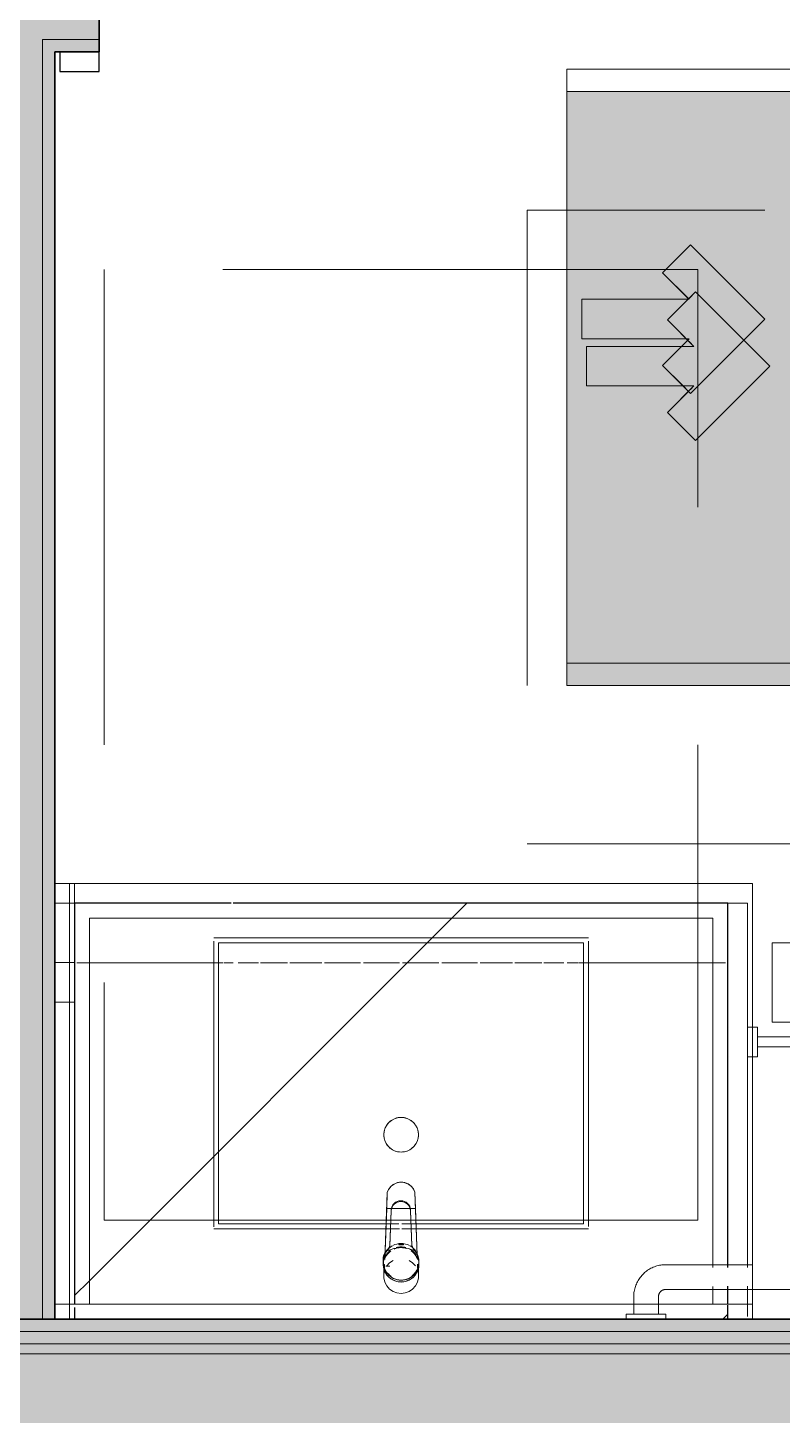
# Model space of a CAD drawing. Header units: inches. Extents: x 6 to 8416, y -388 to 6104.
# Drawn here: x 5293.6 to 5331.7, y 1502.6 to 1573 of the extents above; entities that cross this region are included whole.
import ezdxf

# ---------------------------------------------------------------- set-up
doc = ezdxf.new("R2010")
doc.units = ezdxf.units.IN
doc.header["$MEASUREMENT"] = 0
for name, pattern in [('Dash 1_16_', [48, 24, -24]), ('Hidden 1_16_', [36, 24, -12]), ('Hidden 3_16_', [13.5, 9, -4.5])]:
    doc.linetypes.add(name, pattern=pattern)
for name, color, linetype, lineweight in [('A-DOOR', 31, 'Continuous', 18), ('A-DOOR-FRAM', 31, 'Continuous', 25), ('A-GENM', 13, 'Continuous', 18), ('A-ROOM', 32, 'Continuous', 13), ('A-WALL', 113, 'Continuous', 25), ('A-WALL-PATT', 111, 'Continuous', 35), ('I-WALL', 2, 'Continuous', 25), ('P-SANR-FIXT', 6, 'Continuous', 18), ('Q-CASE', 31, 'Continuous', 18), ('Q-SPCQ', 91, 'Continuous', 18)]:
    doc.layers.add(name, color=color, linetype=linetype, lineweight=lineweight)
pattern_1 = [(45, (-1182.887, -1507.81), (-16.97056, 16.97056), [])]

# ---------------------------------------------------------------- blocks, each defined once
blk = doc.blocks.new('Unit-Single-Flush-ICC ADA-AM - 36_ x 84_-NR _U-BA _ BATH_-V232-LEVEL 3 - PLAN Copy 1 Copy 1')
at = {"layer": 'A-DOOR-FRAM'}
for p, q in [((-18, -2.375), (-20, -2.375)), ((-20, -2.375), (-20, -3.375)), ((-18, -3.375), (-18, -2.375)), ((-20, -3.375), (-18, -3.375))]:
    blk.add_line(p, q, dxfattribs=at)
at = {"layer": 'A-DOOR-FRAM', "lineweight": 18}
for p, q in [((-20, -3.375), (-20, -2.375)), ((-18, -2.375), (-20, -2.375)), ((-18, -3.375), (-18, -2.375)), ((-20, -3.375), (-18, -3.375))]:
    blk.add_line(p, q, dxfattribs=at)
blk = doc.blocks.new('PL BA Toilet-Unit-Two Piece-ICC ADA-AM - ICC Type B_ Side Approach_ Swing Up Bar-V287-LEVEL 3 - PLAN Copy 1 Copy 1')
at = {"layer": 'A-GENM', "linetype": 'Hidden 1_16_', "lineweight": 9}
for p, q in [((33, -24), (48, -24)), ((48, -56), (48, -24)), ((39.75, -46.75), (36, -50.5)), ((37.063, -49.437), (39.75, -46.75)), ((41.164, -48.164), (39.75, -46.75)), ((39.852, -46.852), (40.125, -47.125)), ((40.125, -47.125), (41.164, -48.164)), ((39.828, -49.5), (41.164, -48.164)), ((41.164, -48.164), (40.203, -49.125)), ((40.203, -49.125), (39.891, -49.437)), ((36, -50.5), (37.063, -49.437)), ((45.25, -49.5), (39.828, -49.5)), ((39.953, -49.5), (45.25, -49.5)), ((45.25, -51.5), (45.25, -49.5)), ((45.25, -49.5), (45.25, -51.5)), ((36, -50.5), (39.75, -54.25)), ((39.75, -54.25), (36, -50.5)), ((41.164, -52.836), (39.828, -51.5)), ((39.828, -51.5), (45.25, -51.5)), ((39.852, -51.523), (41.164, -52.836)), ((45.25, -51.5), (39.875, -51.5)), ((39.75, -54.25), (41.164, -52.836)), ((41.164, -52.836), (39.75, -54.25)), ((0, -56), (48, -56))]:
    blk.add_line(p, q, dxfattribs=at)
blk = doc.blocks.new('GM Clearance-Rect-AM - 30_ x 48_  - A117 2017 Existing _ Type B _ A117 2009 _ CBC-V288-LEVEL 3 - PLAN Copy 1 Copy 1')
at = {"layer": 'A-GENM', "linetype": 'Hidden 1_16_', "lineweight": 9, "transparency": 33554560}
h = blk.add_hatch(color=256, dxfattribs=at)
h.paths.add_polyline_path([(-15, 2.824), (-15, 0), (7.703, 0.176), (3.217, 1.272), (-2.424, 2.235), (-8.061, 2.769), (-13.272, 2.899), (-15, 2.833)])
h.paths.add_polyline_path([(-15, 3.933), (-15, 3.833), (-10.23, 3.852), (-4.877, 3.521), (0.961, 2.722), (6.525, 1.493), (11.113, 0.219), (12.003, 0), (15, 0.051), (14.838, 8.367), (14.5, 8.367), (14.5, 8.8), (14.812, 8.8), (14.812, 32.367), (14.5, 32.367), (14.5, 32.8), (15, 32.8), (15, 48), (-15, 47.982), (-15, 7.505)])
at = {"layer": 'A-GENM', "linetype": 'Hidden 1_16_', "lineweight": 9}
for p, q in [((15, 48), (-15, 48)), ((-15, 48), (-15, 3.812)), ((15, 48), (-15, 48)), ((-15, 48), (-15, 3.812)), ((-15, 3.812), (-15, 48)), ((-15, 48), (15, 48)), ((15, 32.8), (15, 48)), ((15, 32.8), (15, 48)), ((15, 48), (15, 32.8))]:
    blk.add_line(p, q, dxfattribs=at)
blk = doc.blocks.new('GM BA Vanity-Single - Lav Cab _ Apron-ICC ADA-AM - 33_ Sink Cab_End Panel - Forward-V289-LEVEL 3 - PLAN Copy 1 Copy 1')
at = {"layer": 'A-GENM'}
for p, q in [((0.75, 22), (0, 22)), ((0, 22), (0, 16)), ((0, 16), (0, 22)), ((0, 22), (0.75, 22)), ((0.75, 22), (0, 22)), ((0, 22), (0, 16)), ((0, 16), (0, 22)), ((0, 22), (0.75, 22)), ((0.75, 16), (0.75, 22)), ((0.75, 22), (0.75, 16)), ((1, 22), (0.75, 22)), ((0.75, 22), (1, 22)), ((35.25, 22), (1, 22)), ((1, 22), (35.25, 22)), ((35.25, 0.75), (35.25, 22)), ((35.25, 22), (35.25, 2.601)), ((8.281, 4.813), (8.281, 19)), ((8.281, 19), (26.719, 19)), ((26.719, 19), (8.281, 19)), ((8.281, 19), (8.281, 4.813)), ((26.719, 19), (26.719, 4.813)), ((26.719, 4.813), (26.719, 19)), ((0, 16), (0, 0)), ((0, 0.75), (0, 16)), ((0, 16), (0, 0.75)), ((0, 0.75), (0, 16)), ((0.75, 0), (0.75, 16)), ((0.75, 16), (0.75, 0.75)), ((16.746, 4.813), (8.281, 4.813)), ((8.281, 4.813), (16.746, 4.813)), ((16.975, 4.813), (16.746, 4.813)), ((16.746, 4.813), (16.975, 4.813)), ((17.386, 4.813), (16.975, 4.813)), ((16.975, 4.813), (17.386, 4.813)), ((17.999, 4.813), (17.531, 4.813)), ((17.531, 4.813), (17.999, 4.813)), ((18.254, 4.813), (17.999, 4.813)), ((17.999, 4.813), (18.254, 4.813)), ((26.719, 4.813), (18.254, 4.813)), ((18.254, 4.813), (26.719, 4.813)), ((35.25, 1.66), (35.25, 0.75)), ((0, 0), (0, 0.75)), ((35.25, 0.75), (0, 0.75)), ((0, 0.75), (0, 0)), ((0, 0), (0, 0.75)), ((0, 0.75), (0.75, 0.75)), ((0, 0.75), (0, 0)), ((0, 0), (0, 0.75)), ((0.75, 0.75), (0.75, 0)), ((0.75, 0.75), (35.25, 0.75)), ((35.25, 0), (35.25, 0.75)), ((35.25, 0.75), (35.25, 0)), ((35.25, 0), (35.25, 0.75)), ((35.25, 0.75), (35.25, 0)), ((0.75, 0), (0, 0)), ((35.25, 0), (0.75, 0))]:
    blk.add_line(p, q, dxfattribs=at)
blk = doc.blocks.new('GM Outlet Zone-AM - GM Outlet Zone-AM-V291-LEVEL 3 - PLAN Copy 1 Copy 1')
at = {"layer": 'A-GENM', "linetype": 'Dash 1_16_', "lineweight": 9}
for p, q in [((-3, 1), (3, 1)), ((3, 1), (-3, 1)), ((-3, 0.75), (-3, 1)), ((-3, 1), (-3, 0)), ((-3, 0), (-3, 0.75)), ((3, 1), (3, 0.75)), ((3, 1), (3, 0)), ((3, 0.75), (3, 0)), ((-3, 0), (3, 0)), ((3, 0), (-3, 0))]:
    blk.add_line(p, q, dxfattribs=at)
blk = doc.blocks.new('z Nested-Clearance-Shower-AM - Tub_Shower - ICC Type B - Option A_ Forward-V294-LEVEL 3 - PLAN Copy 1 Copy 1')
at = {"layer": 'A-GENM', "linetype": 'Hidden 1_16_', "lineweight": 9}
for p, q in [((30, 48), (0, 48)), ((0, 48), (0, 0)), ((30, 0), (30, 48)), ((16, 47), (14, 47)), ((14, 47), (14, 41.578)), ((14, 42.125), (14, 47)), ((14, 47), (16, 47)), ((16, 41.578), (16, 47)), ((16, 47), (16, 42.203)), ((12.664, 42.914), (11.25, 41.5)), ((11.25, 41.5), (12.664, 42.914)), ((14, 41.578), (12.664, 42.914)), ((12.664, 42.914), (13.727, 41.852)), ((17.336, 42.914), (16, 41.578)), ((16.448, 42.026), (17.336, 42.914)), ((18.75, 41.5), (17.336, 42.914)), ((17.336, 42.914), (18.375, 41.875)), ((13.823, 41.756), (14, 41.578)), ((14, 41.578), (14, 42.125)), ((16, 42.203), (16, 41.578)), ((16, 41.578), (16.246, 41.825)), ((18.423, 41.827), (18.75, 41.5)), ((11.25, 41.5), (15, 37.75)), ((15, 37.75), (11.25, 41.5)), ((15, 37.75), (18.75, 41.5)), ((18.75, 41.5), (16.313, 39.063)), ((16.313, 39.063), (15, 37.75))]:
    blk.add_line(p, q, dxfattribs=at)
blk = doc.blocks.new('z Nested-Toilet Grab Bars - z Nested-Toilet Grab Bars-V296-LEVEL 3 - PLAN Copy 1 Copy 1')
at = {"layer": 'A-GENM', "linetype": 'Dash 1_16_', "lineweight": 9}
for p, q in [((-42.252, 2.16), (-42.293, 2.109)), ((-42.21, 2.21), (-42.252, 2.16)), ((-42.166, 2.257), (-42.21, 2.21)), ((-42.119, 2.303), (-42.166, 2.257)), ((-42.072, 2.347), (-42.119, 2.303)), ((-42.022, 2.389), (-42.072, 2.347)), ((-41.97, 2.428), (-42.022, 2.389)), ((-41.918, 2.466), (-41.97, 2.428)), ((-41.863, 2.502), (-41.918, 2.466)), ((-41.807, 2.535), (-41.863, 2.502)), ((-41.75, 2.566), (-41.807, 2.535)), ((-41.692, 2.595), (-41.75, 2.566)), ((-41.633, 2.622), (-41.692, 2.595)), ((-41.572, 2.646), (-41.633, 2.622)), ((-41.511, 2.668), (-41.572, 2.646)), ((-41.449, 2.687), (-41.511, 2.668)), ((-41.386, 2.703), (-41.449, 2.687)), ((-41.323, 2.718), (-41.386, 2.703)), ((-41.259, 2.729), (-41.323, 2.718)), ((-41.195, 2.738), (-41.259, 2.729)), ((-41.13, 2.745), (-41.195, 2.738)), ((-41.065, 2.749), (-41.13, 2.745)), ((-41, 2.75), (-41.065, 2.749)), ((-36.625, 2.75), (-41, 2.75)), ((-7, 2.75), (-36.625, 2.75)), ((-42.589, 1.465), (-42.601, 1.401)), ((-42.574, 1.528), (-42.589, 1.465)), ((-42.557, 1.591), (-42.574, 1.528)), ((-42.537, 1.653), (-42.557, 1.591)), ((-42.515, 1.714), (-42.537, 1.653)), ((-42.49, 1.774), (-42.515, 1.714)), ((-42.463, 1.833), (-42.49, 1.774)), ((-42.433, 1.891), (-42.463, 1.833)), ((-42.401, 1.948), (-42.433, 1.891)), ((-42.367, 2.003), (-42.401, 1.948)), ((-42.331, 2.057), (-42.367, 2.003)), ((-42.293, 2.109), (-42.331, 2.057)), ((-41.25, 1.404), (-41.239, 1.414)), ((-41.239, 1.414), (-41.227, 1.423)), ((-41.227, 1.423), (-41.215, 1.432)), ((-41.215, 1.432), (-41.203, 1.441)), ((-41.203, 1.441), (-41.19, 1.448)), ((-41.19, 1.448), (-41.177, 1.456)), ((-41.177, 1.456), (-41.163, 1.463)), ((-41.163, 1.463), (-41.15, 1.469)), ((-41.15, 1.469), (-41.136, 1.475)), ((-41.136, 1.475), (-41.122, 1.48)), ((-41.122, 1.48), (-41.108, 1.484)), ((-41.108, 1.484), (-41.093, 1.488)), ((-41.093, 1.488), (-41.078, 1.492)), ((-41.078, 1.492), (-41.064, 1.495)), ((-41.064, 1.495), (-41.049, 1.497)), ((-41.049, 1.497), (-41.034, 1.498)), ((-41.034, 1.498), (-41.019, 1.5)), ((-41.019, 1.5), (-41.004, 1.5)), ((-41.004, 1.5), (-41, 1.5)), ((-41, 1.5), (-36.625, 1.5)), ((-36.625, 1.5), (-7, 1.5)), ((-42.623, 1.208), (-42.625, 1.143)), ((-42.625, 1.143), (-42.625, 1.125)), ((-42.625, 1.125), (-42.625, 0.75)), ((-42.625, 0.75), (-42.625, 0.25)), ((-42.618, 1.272), (-42.623, 1.208)), ((-42.611, 1.337), (-42.618, 1.272)), ((-42.601, 1.401), (-42.611, 1.337)), ((-41.375, 1.14), (-41.374, 1.155)), ((-41.375, 1.125), (-41.375, 1.14)), ((-41.375, 0.75), (-41.375, 1.125)), ((-41.375, 0.25), (-41.375, 0.75)), ((-41.374, 1.155), (-41.372, 1.17)), ((-41.372, 1.17), (-41.37, 1.185)), ((-41.37, 1.185), (-41.368, 1.2)), ((-41.368, 1.2), (-41.364, 1.214)), ((-41.364, 1.214), (-41.36, 1.229)), ((-41.36, 1.229), (-41.356, 1.243)), ((-41.356, 1.243), (-41.351, 1.257)), ((-41.351, 1.257), (-41.345, 1.271)), ((-41.345, 1.271), (-41.339, 1.285)), ((-41.339, 1.285), (-41.333, 1.298)), ((-41.333, 1.298), (-41.325, 1.311)), ((-41.325, 1.311), (-41.318, 1.324)), ((-41.318, 1.324), (-41.31, 1.337)), ((-41.31, 1.337), (-41.301, 1.349)), ((-41.301, 1.349), (-41.292, 1.361)), ((-41.292, 1.361), (-41.282, 1.372)), ((-41.282, 1.372), (-41.272, 1.383)), ((-41.272, 1.383), (-41.261, 1.394)), ((-41.261, 1.394), (-41.25, 1.404)), ((-43, 0.25), (-43, 0)), ((-42.901, 0.25), (-43, 0.25)), ((-41, 0.25), (-43, 0.25)), ((-42.623, 0.25), (-42.901, 0.25)), ((-42.625, 0.25), (-41.375, 0.25)), ((-42.625, 0.25), (-42.563, 0.25)), ((-42.223, 0.25), (-42.623, 0.25)), ((-42.563, 0.25), (-42.139, 0.25)), ((-41.099, 0.25), (-42.223, 0.25)), ((-42.139, 0.25), (-41.861, 0.25)), ((-41.861, 0.25), (-41.437, 0.25)), ((-41.437, 0.25), (-41.375, 0.25)), ((-41, 0.25), (-41.099, 0.25)), ((-41, 0), (-41, 0.25)), ((-42.901, 0), (-42.623, 0)), ((-42.901, 0), (-41.099, 0)), ((-42.623, 0), (-42.223, 0)), ((-42.223, 0), (-41.777, 0)), ((-41.777, 0), (-41.377, 0)), ((-41.377, 0), (-41.099, 0))]:
    blk.add_line(p, q, dxfattribs=at)
blk = doc.blocks.new('z Nested-Lav Basin-Rectangular - Rectangular-V311-LEVEL 3 - PLAN Copy 1 Copy 1')
at = {"layer": 'P-SANR-FIXT', "lineweight": 9}
for p, q in [((-9.469, 7.301), (9.469, 7.301)), ((-9.231, 7.301), (-9.469, 7.301)), ((-9.469, 7.141), (-9.469, -7.282)), ((-8.531, 7.301), (-9.231, 7.301)), ((-9.219, -7.137), (-9.219, 7.051)), ((-9.219, 7.051), (9.219, 7.051)), ((-9.219, 7.051), (-8.988, 7.051)), ((-8.988, 7.051), (-8.306, 7.051)), ((-7.403, 7.301), (-8.531, 7.301)), ((-8.306, 7.051), (-7.208, 7.051)), ((-5.904, 7.301), (-7.403, 7.301)), ((-7.208, 7.051), (-5.748, 7.051)), ((-4.108, 7.301), (-5.904, 7.301)), ((-5.748, 7.051), (-4, 7.051)), ((-2.107, 7.301), (-4.108, 7.301)), ((-4, 7.051), (-2.051, 7.051)), ((0, 7.301), (-2.107, 7.301)), ((-2.051, 7.051), (0, 7.051)), ((2.107, 7.301), (0, 7.301)), ((0, 7.051), (2.051, 7.051)), ((2.051, 7.051), (4, 7.051)), ((4.108, 7.301), (2.107, 7.301)), ((4, 7.051), (5.748, 7.051)), ((5.904, 7.301), (4.108, 7.301)), ((5.748, 7.051), (7.208, 7.051)), ((7.403, 7.301), (5.904, 7.301)), ((7.208, 7.051), (8.306, 7.051)), ((8.531, 7.301), (7.403, 7.301)), ((8.306, 7.051), (8.988, 7.051)), ((9.231, 7.301), (8.531, 7.301)), ((8.988, 7.051), (9.219, 7.051)), ((9.219, 7.051), (9.219, -7.137)), ((9.469, 7.301), (9.231, 7.301)), ((9.469, -7.278), (9.469, 7.139)), ((-9.469, -7.387), (-9.231, -7.387)), ((-0.764, -7.387), (-9.469, -7.387)), ((-9.231, -7.387), (-8.531, -7.387)), ((-0.754, -7.137), (-9.219, -7.137)), ((-8.988, -7.137), (-9.219, -7.137)), ((-8.306, -7.137), (-8.988, -7.137)), ((-8.531, -7.387), (-7.403, -7.387)), ((-7.208, -7.137), (-8.306, -7.137)), ((-7.403, -7.387), (-5.904, -7.387)), ((-5.748, -7.137), (-7.208, -7.137)), ((-5.904, -7.387), (-4.108, -7.387)), ((-4, -7.137), (-5.748, -7.137)), ((-4.108, -7.387), (-2.107, -7.387)), ((-2.051, -7.137), (-4, -7.137)), ((-2.107, -7.387), (-0.768, -7.387)), ((-0.759, -7.137), (-2.051, -7.137)), ((-0.768, -7.387), (-0.537, -7.387)), ((-0.534, -7.387), (-0.764, -7.387)), ((-0.528, -7.137), (-0.759, -7.137)), ((-0.525, -7.137), (-0.754, -7.137)), ((-0.537, -7.387), (-0.073, -7.387)), ((-0.073, -7.387), (-0.534, -7.387)), ((-0.114, -7.137), (-0.528, -7.137)), ((-0.114, -7.137), (-0.525, -7.137)), ((0.499, -7.137), (0.031, -7.137)), ((0.501, -7.137), (0.031, -7.137)), ((0.032, -7.387), (0.51, -7.387)), ((0.508, -7.387), (0.032, -7.387)), ((0.754, -7.137), (0.499, -7.137)), ((0.759, -7.137), (0.501, -7.137)), ((0.764, -7.387), (0.508, -7.387)), ((0.51, -7.387), (0.768, -7.387)), ((9.219, -7.137), (0.754, -7.137)), ((2.051, -7.137), (0.759, -7.137)), ((9.469, -7.387), (0.764, -7.387)), ((0.768, -7.387), (2.107, -7.387)), ((4, -7.137), (2.051, -7.137)), ((2.107, -7.387), (4.108, -7.387)), ((5.748, -7.137), (4, -7.137)), ((4.108, -7.387), (5.904, -7.387)), ((7.208, -7.137), (5.748, -7.137)), ((5.904, -7.387), (7.403, -7.387)), ((8.306, -7.137), (7.208, -7.137)), ((7.403, -7.387), (8.531, -7.387)), ((8.988, -7.137), (8.306, -7.137)), ((8.531, -7.387), (9.231, -7.387)), ((9.219, -7.137), (8.988, -7.137)), ((9.231, -7.387), (9.469, -7.387))]:
    blk.add_line(p, q, dxfattribs=at)
at = {"layer": 'P-SANR-FIXT'}
blk.add_circle((0, -2.637), 0.875, dxfattribs=at)
at = {"layer": 'P-SANR-FIXT', "lineweight": 9}
for points in [[(-0.875, -2.637), (-0.875, -2.535), (-0.839, -2.331), (-0.684, -2.062), (-0.447, -1.863), (-0.155, -1.757), (0.155, -1.757), (0.447, -1.863), (0.684, -2.063), (0.839, -2.331), (0.875, -2.535), (0.875, -2.637)], [(-0.67, -2.074), (-0.736, -2.152), (-0.787, -2.242), (-0.822, -2.337)], [(-0.438, -1.879), (-0.526, -1.93), (-0.605, -1.996), (-0.67, -2.074)], [(-0.152, -1.775), (-0.252, -1.793), (-0.349, -1.828), (-0.438, -1.879)], [(0.152, -1.775), (0.052, -1.757), (-0.052, -1.757), (-0.152, -1.775)], [(0.438, -1.879), (0.349, -1.828), (0.252, -1.793), (0.152, -1.775)], [(0.67, -2.074), (0.605, -1.996), (0.526, -1.93), (0.438, -1.879)], [(0.822, -2.337), (0.787, -2.242), (0.736, -2.152), (0.67, -2.074)], [(-0.822, -2.337), (-0.857, -2.433), (-0.875, -2.535), (-0.875, -2.637)], [(-0.875, -2.637), (-0.875, -2.738), (-0.857, -2.84), (-0.822, -2.936)], [(0.875, -2.637), (0.875, -2.738), (0.839, -2.942), (0.684, -3.21), (0.447, -3.41), (0.155, -3.516), (-0.155, -3.516), (-0.447, -3.41), (-0.684, -3.211), (-0.839, -2.942), (-0.875, -2.738), (-0.875, -2.637)], [(0.875, -2.637), (0.875, -2.535), (0.857, -2.433), (0.822, -2.337)], [(0.822, -2.936), (0.857, -2.84), (0.875, -2.738), (0.875, -2.637)], [(-0.822, -2.936), (-0.787, -3.032), (-0.736, -3.121), (-0.67, -3.199)], [(-0.67, -3.199), (-0.605, -3.277), (-0.526, -3.343), (-0.438, -3.394)], [(-0.438, -3.394), (-0.349, -3.445), (-0.252, -3.481), (-0.152, -3.498)], [(-0.152, -3.498), (-0.052, -3.516), (0.052, -3.516), (0.152, -3.498)], [(0.152, -3.498), (0.252, -3.481), (0.349, -3.445), (0.438, -3.394)], [(0.438, -3.394), (0.526, -3.343), (0.605, -3.277), (0.67, -3.199)], [(0.67, -3.199), (0.736, -3.121), (0.787, -3.031), (0.822, -2.936)]]:
    blk.add_open_spline(points, degree=3, dxfattribs=at)
blk = doc.blocks.new('z Nested-Faucet-BA-Sngl Handle - Faucet-V312-LEVEL 3 - PLAN Copy 1 Copy 1')
at = {"layer": 'P-SANR-FIXT'}
for p, q in [((-0.63, 2.738), (-0.53, 2.874)), ((0.527, 2.879), (0.628, 2.745)), ((-0.697, 2.584), (-0.82, -0.808)), ((-0.727, 1.767), (-0.697, 2.584)), ((-0.697, 2.584), (-0.63, 2.738)), ((0.628, 2.745), (0.697, 2.591)), ((0.812, -0.587), (0.697, 2.591)), ((0.697, 2.591), (0.727, 1.767)), ((-0.82, -0.808), (-0.727, 1.767)), ((0.727, 1.767), (-0.727, 1.767)), ((-0.5, 1.664), (-0.567, -0.126)), ((-0.567, -0.085), (-0.502, 1.664)), ((0.538, -0.119), (0.476, 1.663)), ((0.477, 1.663), (0.538, -0.078)), ((0.727, 1.767), (0.812, -0.587)), ((-0.567, -0.126), (-0.567, -0.085)), ((-0.118, -0.019), (-0.118, -0.06)), ((-0.102, -0.019), (-0.118, -0.019)), ((-0.114, -0.019), (-0.118, -0.019)), ((-0.084, -0.019), (-0.114, -0.019)), ((-0.031, -0.019), (-0.102, -0.019)), ((-0.031, -0.019), (-0.084, -0.019)), ((0, -0.019), (-0.031, -0.019)), ((0.031, -0.019), (-0.031, -0.019)), ((0.059, -0.019), (0, -0.019)), ((0.084, -0.019), (0.031, -0.019)), ((0.084, -0.019), (0.059, -0.019)), ((0.114, -0.019), (0.084, -0.019)), ((0.114, -0.019), (0.084, -0.019)), ((0.118, -0.019), (0.114, -0.019)), ((0.118, -0.019), (0.114, -0.019)), ((0.118, -0.06), (0.118, -0.019)), ((0.538, -0.119), (0.538, -0.078)), ((0.608, -0.267), (0.608, -0.226)), ((-0.913, -0.806), (-0.913, -0.847)), ((-0.904, -0.911), (-0.904, -1.059)), ((-0.901, -0.993), (-0.904, -1.059)), ((-0.904, -1.059), (-0.892, -1.197)), ((-0.878, -1.072), (-0.878, -1.628)), ((-0.837, -1.058), (-0.837, -1.146)), ((-0.829, -1.058), (-0.837, -1.058)), ((-0.837, -1.058), (-0.829, -1.058)), ((-0.837, -1.146), (-0.837, -1.3)), ((-0.57, -1.146), (-0.772, -1.146)), ((0.582, -0.966), (0.408, -0.845)), ((0.723, -1.126), (0.582, -0.966)), ((0.835, -1.214), (0.828, -1.029)), ((0.832, -1.146), (0.836, -1.232)), ((0.85, -1.232), (0.836, -1.232)), ((0.836, -1.232), (0.85, -1.232)), ((0.85, -1.3), (0.85, -1.232)), ((0.85, -1.232), (0.85, -1.3)), ((0.878, -1.628), (0.878, -1.072)), ((0.89, -0.966), (0.89, -0.926)), ((0.892, -1.197), (0.904, -1.059)), ((0.904, -1.059), (0.901, -0.993)), ((0.904, -1.059), (0.904, -0.911)), ((-0.73, -1.571), (-0.586, -1.721))]:
    blk.add_line(p, q, dxfattribs=at)
at = {"layer": 'P-SANR-FIXT', "flags": 128}
for points in [[(0.697, 2.591), (0.62, 2.76), (0.503, 2.903), (0.353, 3.013), (0.181, 3.081), (-0.003, 3.103), (-0.187, 3.079), (-0.358, 3.009), (-0.506, 2.898), (-0.622, 2.753), (-0.697, 2.584)], [(-0.53, 2.874), (-0.401, 2.982), (-0.251, 3.059), (-0.087, 3.098), (0.081, 3.099), (0.246, 3.061), (0.397, 2.987), (0.527, 2.879)], [(0, -1.844), (-0.217, -1.816), (-0.421, -1.736), (-0.601, -1.607), (-0.745, -1.438), (-0.846, -1.238), (-0.898, -1.019), (-0.897, -0.793), (-0.843, -0.574), (-0.74, -0.375)], [(-0.74, -0.375), (-0.375, -0.243), (0, -0.193)], [(0, -0.193), (0.38, -0.244), (0.74, -0.375)], [(0.74, -0.375), (0.843, -0.574), (0.897, -0.793), (0.898, -1.019), (0.846, -1.238), (0.745, -1.438), (0.601, -1.607), (0.421, -1.736), (0.217, -1.816), (0, -1.844)], [(-0.892, -1.197), (-0.834, -1.393), (-0.73, -1.571)], [(-0.83, -1.338), (-0.872, -1.522), (-0.872, -1.735), (-0.821, -1.942), (-0.723, -2.131), (-0.582, -2.291), (-0.408, -2.412), (-0.21, -2.488), (0, -2.513)], [(-0.408, -0.845), (-0.582, -0.966), (-0.723, -1.126)], [(0, -1.929), (0.211, -1.905), (0.41, -1.834), (0.586, -1.721), (0.73, -1.571), (0.834, -1.393), (0.892, -1.197)], [(0, -2.513), (0.21, -2.488), (0.408, -2.412), (0.582, -2.291), (0.723, -2.131), (0.821, -1.942), (0.872, -1.735), (0.872, -1.522), (0.83, -1.338)], [(-0.586, -1.721), (-0.41, -1.834), (-0.211, -1.905), (0, -1.929)]]:
    blk.add_lwpolyline(points, dxfattribs=at)
at = {"layer": 'P-SANR-FIXT'}
for centre, major_axis, ratio, start_param, end_param in [((-0.012, 1.687), (0.488, 0), 0.981627, 0.034194, 3.105026), ((-0.012, 1.647), (0.488, 0), 0.981627, 0.034194, 3.105026), ((0, -0.89), (0.904, 0), 0.992546, 1.570796, 2.050618), ((0, -0.89), (0.904, 0), 0.992546, 1.090975, 1.570796), ((-0.322, -0.785), (0.591, 0), 0.981627, 2.568497, 3.104199), ((-0.322, -0.826), (0.591, 0), 0.981627, 2.568497, 3.104199), ((0, -1.061), (0.904, 0), 0.992546, 2.567292, 3.065539), ((0.566, -1.388), (1.648, 0), 0.981627, 2.4228, 2.568497), ((0.566, -1.348), (1.648, 0), 0.981627, 2.495649, 2.568497), ((0, -1.072), (0.878, 0), 0.992546, 2.207473, 2.732128), ((0, -1.072), (0.878, 0), 0.992546, 2.207473, 2.732128), ((0.566, -1.348), (1.648, 0), 0.981627, 2.4228, 2.495649), ((0, -1.061), (0.904, 0), 0.992546, 2.222877, 2.532851), ((0, -0.89), (0.904, 0), 0.992546, 2.103114, 2.530439), ((-1.05, 0.04), (0.5, 0), 0.981627, 5.564393, 6.024593), ((-1.05, 0), (0.5, 0), 0.981627, 5.564393, 5.880213), ((-1.05, 0), (0.5, 0), 0.981627, 5.880213, 6.024593), ((0, -1.072), (0.878, 0), 0.992546, 1.580388, 1.97866), ((0, -1.072), (0.878, 0), 0.992546, 1.580388, 1.97866), ((0, -1.061), (-0.904, 0), 0.992546, 4.712389, 4.982668), ((0, -1.061), (0.904, 0), 0.992546, 1.297215, 1.570796), ((0, -1.072), (0.878, 0), 0.992546, 1.261267, 1.561205), ((0, -1.072), (0.878, 0), 0.992546, 1.261267, 1.561205), ((0, -1.061), (0.904, 0), 0.992546, 0.574301, 1.072549), ((0, -0.89), (0.904, 0), 0.992546, 0.611154, 1.048209), ((0, -1.072), (0.878, 0), 0.992546, 0.314159, 0.942478), ((0, -1.072), (0.878, 0), 0.992546, 0.314159, 0.942478), ((1.193, 0.131), (0.689, 0), 0.981627, 3.457004, 3.698846), ((1.193, 0.091), (0.689, 0), 0.981627, 3.457004, 3.574523), ((1.193, 0.091), (0.689, 0), 0.981627, 3.574523, 3.698846), ((0.057, -0.818), (0.817, 0), 0.981627, 0.649221, 0.830651), ((0.057, -0.859), (0.817, 0), 0.981627, 0.28636, 0.830651), ((0.057, -0.818), (0.817, 0), 0.981627, 0.46779, 0.649221), ((0, -1.061), (0.904, 0), 0.992546, 0.29608, 0.522446), ((0.057, -0.818), (0.817, 0), 0.981627, 0.28636, 0.46779), ((-0.314, -0.926), (1.204, 0), 0.981627, 0.122173, 0.28636), ((-0.314, -0.966), (1.204, 0), 0.981627, 6.241172, 6.569545), ((0.254, -0.847), (1.168, 0), 0.981627, 3.104199, 3.617494), ((0.254, -0.806), (1.168, 0), 0.981627, 3.104199, 3.319048), ((0, -1.072), (0.878, 0), 0.992546, 3.455752, 4.712389), ((0, -1.072), (0.878, 0), 0.992546, 3.455752, 4.712389), ((0.006, -0.973), (0.888, 0), 0.981627, 3.617494, 5.349276), ((0, -1.072), (0.878, 0), 0.992546, 4.712389, 5.969026), ((0, -1.072), (-0.878, 0), 0.992546, 1.570796, 2.827433), ((0.011, -0.98), (0.879, 0), 0.981627, 5.349276, 6.241172), ((0.011, -0.939), (0.879, 0), 0.981627, 5.57225, 5.795224), ((0, -1.072), (0.878, 0), 0.992546, 6.116775, 6.335526), ((-0.314, -0.926), (1.204, 0), 0.981627, 0, 0.122173), ((-0.314, -0.926), (-1.204, 0), 0.981627, 3.099579, 3.141593), ((0.006, -0.932), (0.888, 0), 0.981627, 3.864891, 4.112289), ((0.011, -0.939), (0.879, 0), 0.981627, 5.349276, 5.57225)]:
    blk.add_ellipse(centre, major_axis=major_axis, ratio=ratio, start_param=start_param, end_param=end_param, dxfattribs=at)
for points, knots in [([(-0.106, -0.052), (-0.108, -0.053), (-0.115, -0.056), (-0.118, -0.058), (-0.118, -0.06)], [0.7142857, 0.7142857, 0.7142857, 0.7142857, 0.7857143, 1, 1, 1, 1]), ([(-0.074, -0.067), (-0.063, -0.067), (-0.048, -0.067), (-0.031, -0.067), (-0.026, -0.067)], [0.5714286, 0.5714286, 0.5714286, 0.5714286, 0.7857143, 0.8571429, 0.8571429, 0.8571429, 0.8571429]), ([(0.074, -0.067), (0.081, -0.067), (0.096, -0.066), (0.114, -0.064), (0.118, -0.062), (0.118, -0.06)], [0.4285714, 0.4285714, 0.4285714, 0.4285714, 0.5714286, 0.7857143, 1, 1, 1, 1])]:
    blk.add_open_spline(points, degree=3, knots=knots, dxfattribs=at)
for points in [[(-0.118, -0.06), (-0.118, -0.062), (-0.114, -0.064), (-0.106, -0.065)], [(-0.074, -0.044), (-0.081, -0.045), (-0.093, -0.048), (-0.103, -0.051), (-0.106, -0.052)], [(-0.106, -0.065), (-0.103, -0.065), (-0.093, -0.066), (-0.081, -0.067), (-0.074, -0.067)], [(-0.027, -0.039), (-0.035, -0.039), (-0.052, -0.041), (-0.067, -0.043), (-0.074, -0.044)], [(0, -0.038), (-0.009, -0.038), (-0.018, -0.038), (-0.027, -0.039)], [(-0.026, -0.067), (-0.018, -0.067), (-0.009, -0.067), (0, -0.067)], [(0.027, -0.039), (0.018, -0.038), (0.009, -0.038), (0, -0.038)], [(0, -0.067), (0.009, -0.067), (0.018, -0.067), (0.026, -0.067)], [(0.026, -0.067), (0.035, -0.067), (0.043, -0.067), (0.051, -0.067)], [(0.052, -0.041), (0.048, -0.04), (0.039, -0.039), (0.031, -0.039), (0.027, -0.039)], [(0.051, -0.067), (0.059, -0.067), (0.067, -0.067), (0.074, -0.067)], [(0.074, -0.044), (0.067, -0.043), (0.059, -0.042), (0.052, -0.041)], [(0.118, -0.06), (0.118, -0.058), (0.11, -0.053), (0.088, -0.047), (0.074, -0.044)]]:
    blk.add_open_spline(points, degree=3, dxfattribs=at)
blk = doc.blocks.new('z Nested-Clearance-Plumbing-AM - Clearance-V313-LEVEL 3 - PLAN Copy 1 Copy 1')
at = {"layer": 'A-GENM', "linetype": 'Hidden 1_16_', "lineweight": 9}
for p, q in [((15, 48), (-15, 48)), ((-15, 48), (-15, 0)), ((15, 0), (15, 48)), ((-15, 0), (-0.748, 0)), ((-0.748, 0), (-0.518, 0)), ((-0.518, 0), (0.492, 0)), ((0.492, 0), (0.748, 0)), ((0.748, 0), (15, 0))]:
    blk.add_line(p, q, dxfattribs=at)
blk = doc.blocks.new('CW BA Var LW - Double Doors _ Apron - AM - W x H x 21_ D - 5 1_2_ Apron-V1346-LEVEL 3 - PLAN Copy 1 Copy 1')
at = {"layer": 'Q-CASE', "lineweight": 9}
h = blk.add_hatch(dxfattribs=at)
h.set_pattern_fill('FP_118', color=256, style=0, pattern_type=2)
h.set_pattern_definition(pattern_1)
h.paths.add_polyline_path([(18.738, 0), (18.738, 21), (-14.262, 21), (-14.262, 0), (17.988, 0)])
h.paths.add_polyline_path([(17.988, 0.75), (-13.512, 0.75), (-13.512, 20.25), (17.988, 20.25), (17.988, 1.128)])
h = blk.add_hatch(dxfattribs=at)
h.set_pattern_fill('FP_118', color=256, style=0, pattern_type=2)
h.set_pattern_definition(pattern_1)
h.paths.add_polyline_path([(15.613, 0.75), (17.988, 0.75), (17.988, 20.25), (-13.512, 20.25), (-13.512, 0.75), (11.456, 0.75)])
for p, q in [((-14.262, 16), (-14.262, 21)), ((-14.262, 21), (-14.262, 16)), ((-14.262, 21), (-6.356, 21)), ((-14.262, 21), (-6.356, 21)), ((-14.262, 21), (-6.356, 21)), ((-6.241, 21), (18.738, 21)), ((-6.241, 21), (18.738, 21)), ((-6.241, 21), (18.738, 21)), ((18.738, 2.688), (18.738, 21)), ((18.738, 21), (18.738, 2.601)), ((-13.512, 0.75), (-13.512, 20.25)), ((-13.512, 20.25), (17.988, 20.25)), ((17.988, 20.25), (-13.512, 20.25)), ((-13.512, 20.25), (-13.512, 0.75)), ((17.988, 20.25), (17.988, 2.601)), ((17.988, 2.688), (17.988, 20.25)), ((-14.262, 16), (-14.262, 18)), ((-14.262, 18), (-14.262, 16)), ((-14.151, 18), (-7.209, 18)), ((-14.151, 18), (-7.209, 18)), ((-7.209, 18), (-6.981, 18)), ((-7.209, 18), (-6.981, 18)), ((-6.965, 18), (-6.75, 18)), ((-6.965, 18), (-6.75, 18)), ((-6.702, 18), (-6.241, 18)), ((-6.702, 18), (-6.241, 18)), ((-5.991, 18), (-4.97, 18)), ((-5.991, 18), (-4.97, 18)), ((-4.867, 18), (-3.51, 18)), ((-4.867, 18), (-3.51, 18)), ((-3.387, 18), (-1.762, 18)), ((-3.387, 18), (-1.762, 18)), ((-1.625, 18), (0.186, 18)), ((-1.625, 18), (0.186, 18)), ((0.338, 18), (2.164, 18)), ((0.338, 18), (2.164, 18)), ((2.311, 18), (4.138, 18)), ((2.311, 18), (4.138, 18)), ((4.289, 18), (6.1, 18)), ((4.289, 18), (6.1, 18)), ((6.238, 18), (7.862, 18)), ((6.238, 18), (7.862, 18)), ((7.986, 18), (9.342, 18)), ((7.986, 18), (9.342, 18)), ((9.445, 18), (10.466, 18)), ((9.445, 18), (10.466, 18)), ((10.63, 18), (11.177, 18)), ((10.63, 18), (11.177, 18)), ((11.225, 18), (11.44, 18)), ((11.225, 18), (11.44, 18)), ((11.456, 18), (11.685, 18)), ((11.456, 18), (11.685, 18)), ((11.685, 18), (17.988, 18)), ((11.685, 18), (17.988, 18)), ((18.002, 18), (18.627, 18)), ((18.002, 18), (18.627, 18)), ((18.738, 2.688), (18.738, 18)), ((18.738, 18), (18.738, 2.688)), ((-14.262, 0.75), (-14.262, 16)), ((-14.262, 16), (-14.262, 0.75)), ((-14.262, 0.75), (-14.262, 16)), ((-14.262, 16), (-14.262, 0.75)), ((17.988, 1.655), (17.988, 0.75)), ((17.988, 0.75), (17.988, 1.568)), ((18.738, 1.657), (18.738, 0.75)), ((18.738, 0.75), (18.738, 1.57)), ((18.738, 0.75), (18.738, 1.57)), ((18.738, 1.57), (18.738, 0.75)), ((17.988, 0.75), (-13.512, 0.75)), ((-13.512, 0.75), (17.988, 0.75)), ((18.738, 0), (18.738, 0.705)), ((18.738, 0.705), (18.738, 0)), ((18.738, 0), (18.738, 0.705)), ((18.738, 0.705), (18.738, 0)), ((-14.262, 0), (-14.262, 0.581)), ((-14.262, 0.581), (-14.262, 0)), ((-14.262, 0), (-14.262, 0.581)), ((-14.262, 0.581), (-14.262, 0)), ((18.738, 0), (-14.262, 0)), ((-14.262, 0), (18.738, 0)), ((18.738, 0), (-14.262, 0)), ((-14.262, 0), (18.738, 0))]:
    blk.add_line(p, q, dxfattribs=at)
at = {"layer": 'Q-CASE', "lineweight": 25}
for p, q in [((-6.356, 21), (-14.262, 21)), ((-14.262, 21), (-14.262, 16)), ((18.738, 21), (-6.241, 21)), ((18.738, 2.601), (18.738, 21)), ((-14.262, 16), (-14.262, 0.75)), ((18.738, 0.75), (18.738, 1.657)), ((18.738, 0), (18.738, 0.705)), ((-14.262, 0.581), (-14.262, 0)), ((-14.262, 0), (18.738, 0))]:
    blk.add_line(p, q, dxfattribs=at)
at = {"layer": 'Q-CASE', "linetype": 'Hidden 3_16_', "lineweight": 9}
for p, q in [((-14.262, 16), (-14.262, 21)), ((-14.262, 21), (-14.262, 18)), ((-14.262, 21), (-6.356, 21)), ((-14.262, 21), (-6.356, 21)), ((-6.241, 21), (18.738, 21)), ((-6.241, 21), (18.738, 21)), ((18.738, 18), (18.738, 21)), ((18.738, 21), (18.738, 2.688)), ((-13.512, 0.75), (-13.512, 20.25)), ((-13.512, 20.25), (17.988, 20.25)), ((17.988, 20.25), (-13.512, 20.25)), ((-13.512, 20.25), (-13.512, 0.75)), ((17.988, 20.25), (17.988, 2.688)), ((17.988, 2.688), (17.988, 20.25)), ((-14.262, 18), (-14.262, 16)), ((-14.151, 18), (-7.209, 18)), ((-14.151, 18), (-7.209, 18)), ((-7.209, 18), (-6.981, 18)), ((-7.209, 18), (-6.981, 18)), ((-6.965, 18), (-6.75, 18)), ((-6.965, 18), (-6.75, 18)), ((-6.702, 18), (-6.241, 18)), ((-6.702, 18), (-6.241, 18)), ((-5.991, 18), (-4.97, 18)), ((-5.991, 18), (-4.97, 18)), ((-4.867, 18), (-3.51, 18)), ((-4.867, 18), (-3.51, 18)), ((-3.387, 18), (-1.762, 18)), ((-3.387, 18), (-1.762, 18)), ((-1.625, 18), (0.186, 18)), ((-1.625, 18), (0.186, 18)), ((0.338, 18), (2.164, 18)), ((0.338, 18), (2.164, 18)), ((2.311, 18), (4.138, 18)), ((2.311, 18), (4.138, 18)), ((4.289, 18), (6.1, 18)), ((4.289, 18), (6.1, 18)), ((6.238, 18), (7.862, 18)), ((6.238, 18), (7.862, 18)), ((7.986, 18), (9.342, 18)), ((7.986, 18), (9.342, 18)), ((9.445, 18), (10.466, 18)), ((9.445, 18), (10.466, 18)), ((10.63, 18), (11.177, 18)), ((10.63, 18), (11.177, 18)), ((11.225, 18), (11.44, 18)), ((11.225, 18), (11.44, 18)), ((11.456, 18), (11.685, 18)), ((11.456, 18), (11.685, 18)), ((11.685, 18), (17.988, 18)), ((11.685, 18), (17.988, 18)), ((18.002, 18), (18.627, 18)), ((18.002, 18), (18.627, 18)), ((18.738, 2.688), (18.738, 18)), ((-14.262, 0.75), (-14.262, 16)), ((-14.262, 16), (-14.262, 0.75)), ((17.988, 1.568), (17.988, 0.75)), ((17.988, 0.75), (17.988, 1.568)), ((18.738, 0.75), (18.738, 1.57)), ((18.738, 1.57), (18.738, 0.75)), ((17.988, 0.75), (-13.512, 0.75)), ((-13.512, 0.75), (17.988, 0.75)), ((18.738, 0), (18.738, 0.705)), ((18.738, 0.705), (18.738, 0)), ((-14.262, 0), (-14.262, 0.581)), ((-14.262, 0.581), (-14.262, 0)), ((18.738, 0), (-14.262, 0)), ((-14.262, 0), (18.738, 0))]:
    blk.add_line(p, q, dxfattribs=at)
blk = doc.blocks.new('CW Var Filler - Toe Kick - AM - W x H x 21_ D-5699612-LEVEL 3 - PLAN Copy 1 Copy 1')
at = {"layer": 'Q-CASE', "lineweight": 9}
for p, q in [((18.488, 21.004), (19.238, 21.004)), ((18.488, 21.004), (19.238, 21.004)), ((19.238, 21.004), (19.488, 21.004)), ((19.238, 21.004), (19.488, 21.004)), ((18.488, 18.004), (19.238, 18.004)), ((19.238, 18.004), (19.488, 18.004))]:
    blk.add_line(p, q, dxfattribs=at)
blk = doc.blocks.new('CW Var Filler - AM - W x H x 21_ D-V1347-LEVEL 3 - PLAN Copy 1 Copy 1')
at = {"layer": 'Q-CASE', "lineweight": 9}
for p, q in [((18.488, 21.004), (19.488, 21.004)), ((18.488, 21.004), (19.488, 21.004)), ((18.488, 2.601), (18.488, 21)), ((18.488, 21), (18.488, 18)), ((18.488, 21), (19.488, 21)), ((18.488, 21), (19.488, 21)), ((19.488, 21), (19.488, 2.688)), ((19.488, 21), (19.488, 2.601)), ((18.488, 18), (18.488, 2.688)), ((18.488, 0.75), (18.488, 1.657)), ((18.488, 1.57), (18.488, 0.75)), ((19.488, 1.659), (19.488, 0.75)), ((19.488, 1.572), (19.488, 0.75)), ((18.488, 0), (18.488, 0.705)), ((18.488, 0.705), (18.488, 0)), ((19.488, 0.75), (19.488, 0.141)), ((19.488, 0.75), (19.488, 0.141)), ((19.488, 0), (18.488, 0)), ((18.488, 0), (19.488, 0))]:
    blk.add_line(p, q, dxfattribs=at)
blk = doc.blocks.new('SE BA Toilet Paper Holder-AM - 6_ W x 4 1_2_ D_ 19_ AFF-V1348-LEVEL 3 - PLAN Copy 1 Copy 1')
at = {"layer": 'Q-SPCQ'}
for p, q in [((-1, 6.75), (-5, 6.75)), ((-5, 6.75), (-5, 1.25)), ((-5, 6.75), (-5, 4.712)), ((-1, 4.712), (-1, 6.75)), ((-1, 1.25), (-1, 6.75)), ((-5, 4.154), (-5, 4.594)), ((-5, 3.406), (-5, 4.594)), ((-1, 4.594), (-1, 3.406)), ((-1, 4.594), (-1, 4.154)), ((-0.25, 4.5), (-0.25, 0.5)), ((-0.25, 4.5), (0, 4.5)), ((-0.217, 4.5), (0, 4.5)), ((0, 4.5), (0.217, 4.5)), ((0, 4.5), (0.25, 4.5)), ((0.25, 0.5), (0.25, 4.5)), ((-5, 4.187), (-6, 4.187)), ((-6, 4.187), (-6, 4)), ((-6, 4.162), (-6, 4)), ((-6, 4), (-6, 3.838)), ((-6, 4), (-6, 3.812)), ((-6, 3.812), (-5, 3.812)), ((-1, 4.187), (-5, 4.187)), ((-5, 4), (-5, 4.154)), ((-5, 3.846), (-5, 4)), ((-5, 3.406), (-5, 3.846)), ((-5, 3.812), (-1, 3.812)), ((0.25, 4.187), (-1, 4.187)), ((-1, 4.154), (-1, 4)), ((-1, 4), (-1, 3.846)), ((-1, 3.846), (-1, 3.406)), ((-1, 3.812), (0.25, 3.812)), ((1.5, 4.187), (0.25, 4.187)), ((0.25, 3.812), (1.5, 3.812)), ((1.5, 4), (1.5, 4.187)), ((1.5, 3.812), (1.5, 4)), ((-5, 3.288), (-5, 1.25)), ((-1, 1.25), (-1, 3.288)), ((-5, 1.25), (-1, 1.25)), ((-0.75, 0.5), (-0.75, 0.25)), ((0, 0.5), (-0.75, 0.5)), ((-0.75, 0.25), (-0.75, 0)), ((0, 0.5), (-0.25, 0.5)), ((0, 0.5), (-0.217, 0.5)), ((0, 0.5), (-0.052, 0.5)), ((0.217, 0.5), (0, 0.5)), ((0.25, 0.5), (0, 0.5)), ((0.236, 0.5), (0, 0.5)), ((0.75, 0.5), (0, 0.5)), ((0.75, 0.25), (0.75, 0.5)), ((0.75, 0), (0.75, 0.25)), ((-0.53, 0), (-0.75, 0)), ((-0.53, 0), (-0.75, 0)), ((0, 0), (-0.53, 0)), ((0, 0), (-0.53, 0)), ((0.53, 0), (0, 0)), ((0.53, 0), (0, 0)), ((0.75, 0), (0.53, 0)), ((0.75, 0), (0.53, 0))]:
    blk.add_line(p, q, dxfattribs=at)

msp = doc.modelspace()

# ---------------------------------------------------------------- hatches: boundary and pattern name
at = {"layer": 'A-WALL-PATT', "transparency": 33554560}
h = msp.add_hatch(color=10, dxfattribs=at)
h.paths.add_polyline_path([(5448.79033733, 1571.81077679), (5448.79033733, 1572.43577679), (5444.16533733, 1572.43577679), (5444.16533733, 1571.81077679)])
h.paths.add_polyline_path([(5408.16533733, 1571.81077679), (5408.16533733, 1572.43577679), (5404.29033733, 1572.43577679), (5404.29033733, 1571.81077679), (5404.91533733, 1571.81077679)])
h.paths.add_polyline_path([(5400.16533733, 1571.81077679), (5400.79033733, 1571.81077679), (5400.79033733, 1572.43577679), (5333.16533733, 1572.43577679), (5333.16533733, 1571.81077679), (5388.29303685, 1571.81077679)])
h.paths.add_polyline_path([(5294.29033733, 1571.81077679), (5297.16533733, 1571.81077679), (5297.16533733, 1572.43577679), (5294.29033733, 1572.43577679)])
h.paths.add_polyline_path([(5287.06553685, 1571.81077679), (5290.79033733, 1571.81077679), (5290.79033733, 1572.43577679), (5266.16533733, 1572.43577679), (5266.16533733, 1571.81077679)])
msp.add_hatch(color=10, dxfattribs=at).paths.add_polyline_path([(5294.29033733, 1507.81077679), (5294.91533733, 1507.81077679), (5294.91533733, 1571.81077679), (5294.29033733, 1571.81077679), (5294.29033733, 1512.01656081)])
at = {"layer": 'A-WALL-PATT'}
msp.add_hatch(color=10, dxfattribs=at).paths.add_polyline_path([(5337.67928685, 1506.06077679), (5448.79033733, 1506.06077679), (5448.79033733, 1506.56077679), (5184.79033733, 1506.56077679), (5184.79033733, 1506.06077679), (5320.80803685, 1506.06077679)])
at = {"layer": 'I-WALL', "transparency": 33554560}
h = msp.add_hatch(color=10, dxfattribs=at)
h.paths.add_polyline_path([(5448.79033733, 1572.43577679), (5448.79033733, 1575.93577679), (5444.16533733, 1575.93577679), (5444.16533733, 1572.43577679)])
h.paths.add_polyline_path([(5404.29033733, 1572.43577679), (5408.16533733, 1572.43577679), (5408.16533733, 1575.93577679), (5333.16533733, 1575.93577679), (5333.16533733, 1572.43577679), (5400.79033733, 1572.43577679)])
h.paths.add_polyline_path([(5290.79033733, 1572.43577679), (5297.16533733, 1572.43577679), (5297.16533733, 1575.93577679), (5265.54033733, 1575.93577679), (5265.54033733, 1572.43577679), (5287.06553685, 1572.43577679)])
msp.add_hatch(color=10, dxfattribs=at).paths.add_polyline_path([(5290.79033733, 1507.81077679), (5294.29033733, 1507.81077679), (5294.29033733, 1572.43577679), (5290.79033733, 1572.43577679), (5290.79033733, 1512.01656081)])
at = {"layer": 'I-WALL'}
h = msp.add_hatch(color=10, dxfattribs=at)
h.paths.add_polyline_path([(5354.55053685, 1507.18577679), (5448.16533733, 1507.18577679), (5448.16533733, 1507.81077679), (5184.79033733, 1507.81077679), (5184.79033733, 1507.18577679), (5337.67928685, 1507.18577679)])
h.paths.add_polyline_path([(5455.54033733, 1507.18577679), (5455.41533733, 1507.81077679), (5454.79033733, 1507.81077679), (5454.91533733, 1507.18577679)])
h = msp.add_hatch(color=10, dxfattribs=at)
h.paths.add_polyline_path([(5354.55053685, 1506.56077679), (5448.79033733, 1506.56077679), (5448.79033733, 1507.18577679), (5184.79033733, 1507.18577679), (5184.79033733, 1506.56077679), (5337.67928685, 1506.56077679)])
h.paths.add_polyline_path([(5454.91533733, 1506.56077679), (5454.79033733, 1507.18577679), (5454.29033733, 1507.18577679), (5454.29033733, 1506.56077679)])
msp.add_hatch(color=10, dxfattribs=at).paths.add_polyline_path([(5454.29033733, 1502.56077679), (5454.29033733, 1506.06077679), (5184.79033733, 1506.06077679), (5184.79033733, 1502.56077679), (5450.79033733, 1502.56077679)])

# ---------------------------------------------------------------- linework, layer by layer
at = {"layer": 'A-ROOM', "lineweight": 9, "flags": 128}
msp.add_lwpolyline([(5163.04033733, 1742.68577679), (5163.04033733, 1507.31077679), (5183.57883733, 1507.31077679), (5184.79033733, 1507.31077679), (5184.79033733, 1507.81077679), (5400.16533733, 1507.81077679), (5400.16533733, 1574.18577679), (5404.91533733, 1574.18577679), (5404.91533733, 1507.81077679), (5448.16533733, 1507.81077679), (5448.16533733, 1576.18577679), (5810.16533733, 1576.18577679)], dxfattribs=at)
at = {"layer": 'A-WALL', "lineweight": 9}
for p, q in [((5294.29033733, 1572.43577679), (5297.16533733, 1572.43577679)), ((5294.29033733, 1507.81077679), (5294.29033733, 1572.43577679)), ((5448.79033733, 1507.18577679), (5184.79033733, 1507.18577679)), ((5448.79033733, 1506.56077679), (5184.79033733, 1506.56077679)), ((5448.79033733, 1506.06077679), (5161.79033733, 1506.06077679))]:
    msp.add_line(p, q, dxfattribs=at)
at = {"layer": 'I-WALL', "lineweight": 35}
for p, q in [((5297.16533733, 1571.81077679), (5297.16533733, 1576.56077679)), ((5294.91533733, 1571.81077679), (5297.16533733, 1571.81077679)), ((5294.91533733, 1507.81077679), (5294.91533733, 1571.81077679)), ((5448.16533733, 1507.81077679), (5184.79033733, 1507.81077679))]:
    msp.add_line(p, q, dxfattribs=at)

# ---------------------------------------------------------------- block references
at = {"layer": 'A-DOOR'}
msp.add_blockref('Unit-Single-Flush-ICC ADA-AM - 36_ x 84_-NR _U-BA _ BATH_-V232-LEVEL 3 - PLAN Copy 1 Copy 1', (5315.16533733, 1574.18577679), dxfattribs=at)
at = {"layer": 'A-GENM', "linetype": 'Hidden 1_16_', "lineweight": 9}
for name, p, rotation in [('z Nested-Clearance-Shower-AM - Tub_Shower - ICC Type B - Option A_ Forward-V294-LEVEL 3 - PLAN Copy 1 Copy 1', (5368.79033733, 1540.93577679), 89.99999999999814), ('GM Clearance-Rect-AM - 30_ x 48_  - A117 2017 Existing _ Type B _ A117 2009 _ CBC-V288-LEVEL 3 - PLAN Copy 1 Copy 1', (5368.79033733, 1554.81077679), 89.99999999999778)]:
    msp.add_blockref(name, p, dxfattribs=dict(at, rotation=rotation))
msp.add_blockref('z Nested-Clearance-Plumbing-AM - Clearance-V313-LEVEL 3 - PLAN Copy 1 Copy 1', (5312.41533733, 1512.81077679), dxfattribs=at)
at = {"layer": 'A-GENM', "linetype": 'Dash 1_16_', "lineweight": 9}
msp.add_blockref('z Nested-Toilet Grab Bars - z Nested-Toilet Grab Bars-V296-LEVEL 3 - PLAN Copy 1 Copy 1', (5366.79033733, 1507.81077679), dxfattribs=at)
at = {"layer": 'A-GENM'}
msp.add_blockref('GM BA Vanity-Single - Lav Cab _ Apron-ICC ADA-AM - 33_ Sink Cab_End Panel - Forward-V289-LEVEL 3 - PLAN Copy 1 Copy 1', (5294.91533733, 1507.81077679), dxfattribs=at)
at = {"layer": 'A-GENM', "linetype": 'Dash 1_16_', "lineweight": 9, "rotation": 269.9999999999981}
msp.add_blockref('GM Outlet Zone-AM - GM Outlet Zone-AM-V291-LEVEL 3 - PLAN Copy 1 Copy 1', (5294.91533733, 1526.81077679), dxfattribs=at)
at = {"layer": 'P-SANR-FIXT', "rotation": 180}
msp.add_blockref('PL BA Toilet-Unit-Two Piece-ICC ADA-AM - ICC Type B_ Side Approach_ Swing Up Bar-V287-LEVEL 3 - PLAN Copy 1 Copy 1', (5366.79033733, 1507.81077679), dxfattribs=at)
at = {"layer": 'P-SANR-FIXT'}
for name, p in [('z Nested-Lav Basin-Rectangular - Rectangular-V311-LEVEL 3 - PLAN Copy 1 Copy 1', (5312.41533733, 1519.75984966)), ('z Nested-Faucet-BA-Sngl Handle - Faucet-V312-LEVEL 3 - PLAN Copy 1 Copy 1', (5312.41533733, 1511.62327679))]:
    msp.add_blockref(name, p, dxfattribs=at)
at = {"layer": 'Q-CASE'}
for name, p in [('CW Var Filler - Toe Kick - AM - W x H x 21_ D-5699612-LEVEL 3 - PLAN Copy 1 Copy 1', (5276.42763241, 1507.81077679)), ('CW BA Var LW - Double Doors _ Apron - AM - W x H x 21_ D - 5 1_2_ Apron-V1346-LEVEL 3 - PLAN Copy 1 Copy 1', (5310.17763241, 1507.81077679)), ('CW Var Filler - AM - W x H x 21_ D-V1347-LEVEL 3 - PLAN Copy 1 Copy 1', (5310.42763241, 1507.81077679))]:
    msp.add_blockref(name, p, dxfattribs=at)
at = {"layer": 'Q-SPCQ', "rotation": 269.9999999999981}
msp.add_blockref('SE BA Toilet Paper Holder-AM - 6_ W x 4 1_2_ D_ 19_ AFF-V1348-LEVEL 3 - PLAN Copy 1 Copy 1', (5329.91533733, 1521.81077679), dxfattribs=at)

doc.saveas('drawing.dxf')
